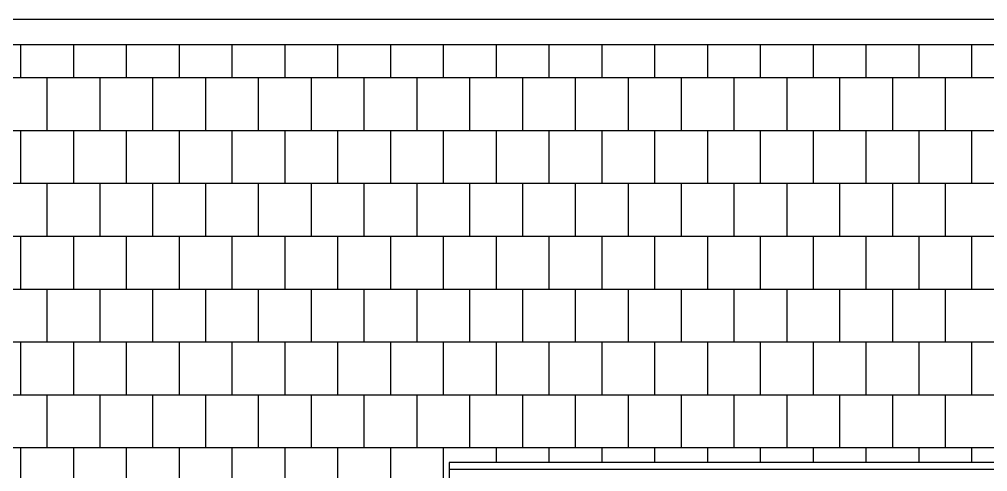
# Model space of a CAD drawing. Extents: x -7 to 226, y -20 to 32.
# Drawn here: x 164.268 to 167.786, y 9.887 to 11.53 of the extents above; entities that cross this region are included whole.
import ezdxf

# ---------------------------------------------------------------- set-up
doc = ezdxf.new("R2010")
doc.units = 0
doc.header["$LTSCALE"] = 20
doc.layers.get('0').update_dxf_attribs({"linetype": 'CONTINUOUS'})
for name, color, linetype in [('DIM', 244, 'CONTINUOUS'), ('MADEIRAME', 244, 'CONTINUOUS'), ('TELHADO', 1, 'CONTINUOUS')]:
    doc.layers.add(name, color=color, linetype=linetype)

# ---------------------------------------------------------------- blocks, each defined once
blk = doc.blocks.new('*X107')
at = {"color": 0, "linetype": 'CONTINUOUS'}
for p, q in [((5.856, -75.84), (5.856, -75.7205)), ((6.048, -75.84), (6.048, -75.7205)), ((6.24, -75.84), (6.24, -75.7205)), ((6.432, -75.84), (6.432, -75.7205)), ((6.624, -75.84), (6.624, -75.7205)), ((6.816, -75.84), (6.816, -75.7205)), ((7.008, -75.84), (7.008, -75.7205)), ((7.2, -75.84), (7.2, -75.7205)), ((7.392, -75.84), (7.392, -75.7205)), ((7.584, -75.84), (7.584, -75.7205)), ((7.776, -75.84), (7.776, -75.7205)), ((7.968, -75.84), (7.968, -75.7205)), ((8.16, -75.84), (8.16, -75.7205)), ((8.352, -75.84), (8.352, -75.7205)), ((8.544, -75.84), (8.544, -75.7205)), ((8.736, -75.84), (8.736, -75.7205)), ((8.928, -75.84), (8.928, -75.7205)), ((9.12, -75.84), (9.12, -75.7205)), ((9.312, -75.84), (9.312, -75.7205)), ((3.0823, -75.84), (12.5273, -75.84)), ((5.952, -76.032), (5.952, -75.84)), ((6.144, -76.032), (6.144, -75.84)), ((6.336, -76.032), (6.336, -75.84)), ((6.528, -76.032), (6.528, -75.84)), ((6.72, -76.032), (6.72, -75.84)), ((6.912, -76.032), (6.912, -75.84)), ((7.104, -76.032), (7.104, -75.84)), ((7.296, -76.032), (7.296, -75.84)), ((7.488, -76.032), (7.488, -75.84)), ((7.68, -76.032), (7.68, -75.84)), ((7.872, -76.032), (7.872, -75.84)), ((8.064, -76.032), (8.064, -75.84)), ((8.256, -76.032), (8.256, -75.84)), ((8.448, -76.032), (8.448, -75.84)), ((8.64, -76.032), (8.64, -75.84)), ((8.832, -76.032), (8.832, -75.84)), ((9.024, -76.032), (9.024, -75.84)), ((9.216, -76.032), (9.216, -75.84)), ((3.0823, -76.032), (12.5273, -76.032)), ((5.856, -76.224), (5.856, -76.032)), ((6.048, -76.224), (6.048, -76.032)), ((6.24, -76.224), (6.24, -76.032)), ((6.432, -76.224), (6.432, -76.032)), ((6.624, -76.224), (6.624, -76.032)), ((6.816, -76.224), (6.816, -76.032)), ((7.008, -76.224), (7.008, -76.032)), ((7.2, -76.224), (7.2, -76.032)), ((7.392, -76.224), (7.392, -76.032)), ((7.584, -76.224), (7.584, -76.032)), ((7.776, -76.224), (7.776, -76.032)), ((7.968, -76.224), (7.968, -76.032)), ((8.16, -76.224), (8.16, -76.032)), ((8.352, -76.224), (8.352, -76.032)), ((8.544, -76.224), (8.544, -76.032)), ((8.736, -76.224), (8.736, -76.032)), ((8.928, -76.224), (8.928, -76.032)), ((9.12, -76.224), (9.12, -76.032)), ((9.312, -76.224), (9.312, -76.032)), ((3.0823, -76.224), (12.5273, -76.224)), ((5.952, -76.416), (5.952, -76.224)), ((6.144, -76.416), (6.144, -76.224)), ((6.336, -76.416), (6.336, -76.224)), ((6.528, -76.416), (6.528, -76.224)), ((6.72, -76.416), (6.72, -76.224)), ((6.912, -76.416), (6.912, -76.224)), ((7.104, -76.416), (7.104, -76.224)), ((7.296, -76.416), (7.296, -76.224)), ((7.488, -76.416), (7.488, -76.224)), ((7.68, -76.416), (7.68, -76.224)), ((7.872, -76.416), (7.872, -76.224)), ((8.064, -76.416), (8.064, -76.224)), ((8.256, -76.416), (8.256, -76.224)), ((8.448, -76.416), (8.448, -76.224)), ((8.64, -76.416), (8.64, -76.224)), ((8.832, -76.416), (8.832, -76.224)), ((9.024, -76.416), (9.024, -76.224)), ((9.216, -76.416), (9.216, -76.224)), ((3.0823, -76.416), (12.5273, -76.416)), ((5.856, -76.608), (5.856, -76.416)), ((6.048, -76.608), (6.048, -76.416)), ((6.24, -76.608), (6.24, -76.416)), ((6.432, -76.608), (6.432, -76.416)), ((6.624, -76.608), (6.624, -76.416)), ((6.816, -76.608), (6.816, -76.416)), ((7.008, -76.608), (7.008, -76.416)), ((7.2, -76.608), (7.2, -76.416)), ((7.392, -76.608), (7.392, -76.416)), ((7.584, -76.608), (7.584, -76.416)), ((7.776, -76.608), (7.776, -76.416)), ((7.968, -76.608), (7.968, -76.416)), ((8.16, -76.608), (8.16, -76.416)), ((8.352, -76.608), (8.352, -76.416)), ((8.544, -76.608), (8.544, -76.416)), ((8.736, -76.608), (8.736, -76.416)), ((8.928, -76.608), (8.928, -76.416)), ((9.12, -76.608), (9.12, -76.416)), ((9.312, -76.608), (9.312, -76.416)), ((3.0823, -76.608), (12.5273, -76.608)), ((5.952, -76.8), (5.952, -76.608)), ((6.144, -76.8), (6.144, -76.608)), ((6.336, -76.8), (6.336, -76.608)), ((6.528, -76.8), (6.528, -76.608)), ((6.72, -76.8), (6.72, -76.608)), ((6.912, -76.8), (6.912, -76.608)), ((7.104, -76.8), (7.104, -76.608)), ((7.296, -76.8), (7.296, -76.608)), ((7.488, -76.8), (7.488, -76.608)), ((7.68, -76.8), (7.68, -76.608)), ((7.872, -76.8), (7.872, -76.608)), ((8.064, -76.8), (8.064, -76.608)), ((8.256, -76.8), (8.256, -76.608)), ((8.448, -76.8), (8.448, -76.608)), ((8.64, -76.8), (8.64, -76.608)), ((8.832, -76.8), (8.832, -76.608)), ((9.024, -76.8), (9.024, -76.608)), ((9.216, -76.8), (9.216, -76.608)), ((3.0823, -76.8), (12.5273, -76.8)), ((5.856, -76.992), (5.856, -76.8)), ((6.048, -76.992), (6.048, -76.8)), ((6.24, -76.992), (6.24, -76.8)), ((6.432, -76.992), (6.432, -76.8)), ((6.624, -76.992), (6.624, -76.8)), ((6.816, -76.992), (6.816, -76.8)), ((7.008, -76.992), (7.008, -76.8)), ((7.2, -76.992), (7.2, -76.8)), ((7.392, -76.992), (7.392, -76.8)), ((7.584, -76.992), (7.584, -76.8)), ((7.776, -76.992), (7.776, -76.8)), ((7.968, -76.992), (7.968, -76.8)), ((8.16, -76.992), (8.16, -76.8)), ((8.352, -76.992), (8.352, -76.8)), ((8.544, -76.992), (8.544, -76.8)), ((8.736, -76.992), (8.736, -76.8)), ((8.928, -76.992), (8.928, -76.8)), ((9.12, -76.992), (9.12, -76.8)), ((9.312, -76.992), (9.312, -76.8)), ((0.4388, -76.992), (12.5273, -76.992)), ((5.952, -77.184), (5.952, -76.992)), ((6.144, -77.184), (6.144, -76.992)), ((6.336, -77.184), (6.336, -76.992)), ((6.528, -77.184), (6.528, -76.992)), ((6.72, -77.184), (6.72, -76.992)), ((6.912, -77.184), (6.912, -76.992)), ((7.104, -77.184), (7.104, -76.992)), ((7.296, -77.184), (7.296, -76.992)), ((7.488, -77.184), (7.488, -76.992)), ((7.68, -77.184), (7.68, -76.992)), ((7.872, -77.184), (7.872, -76.992)), ((8.064, -77.184), (8.064, -76.992)), ((8.256, -77.184), (8.256, -76.992)), ((8.448, -77.184), (8.448, -76.992)), ((8.64, -77.184), (8.64, -76.992)), ((8.832, -77.184), (8.832, -76.992)), ((9.024, -77.184), (9.024, -76.992)), ((9.216, -77.184), (9.216, -76.992)), ((0.4388, -77.184), (12.5273, -77.184)), ((5.856, -77.376), (5.856, -77.184)), ((6.048, -77.376), (6.048, -77.184)), ((6.24, -77.376), (6.24, -77.184)), ((6.432, -77.376), (6.432, -77.184)), ((6.624, -77.376), (6.624, -77.184)), ((6.816, -77.376), (6.816, -77.184)), ((7.008, -77.376), (7.008, -77.184)), ((7.2, -77.376), (7.2, -77.184)), ((7.392, -77.376), (7.392, -77.184)), ((7.584, -77.238), (7.584, -77.184)), ((7.776, -77.238), (7.776, -77.184)), ((7.968, -77.238), (7.968, -77.184)), ((8.16, -77.238), (8.16, -77.184)), ((8.352, -77.238), (8.352, -77.184)), ((8.544, -77.238), (8.544, -77.184)), ((8.736, -77.238), (8.736, -77.184)), ((8.928, -77.238), (8.928, -77.184)), ((9.12, -77.238), (9.12, -77.184)), ((9.312, -77.238), (9.312, -77.184))]:
    blk.add_line(p, q, dxfattribs=at)
blk = doc.blocks.new('A$C3')
at = {"layer": 'TELHADO', "color": 10, "linetype": 'CONTINUOUS'}
for p, q in [((12.6052, 6.0232), (3.1602, 6.0232)), ((12.6052, 5.9312), (3.1652, 5.9312)), ((12.6052, 4.4137), (7.4908, 4.4137)), ((7.4908, 4.4137), (7.4908, 3.7087)), ((12.6052, 4.3887), (7.4908, 4.3887))]:
    blk.add_line(p, q, dxfattribs=at)
at = {"layer": 'DIM', "color": 10, "linetype": 'CONTINUOUS'}
blk.add_blockref('*X107', (0.0779, 81.6517), dxfattribs=at)

msp = doc.modelspace()

# ---------------------------------------------------------------- block references
at = {"layer": 'MADEIRAME', "color": 30, "linetype": 'CONTINUOUS'}
msp.add_blockref('A$C3', (158.3395, 5.5068), dxfattribs=at)

doc.saveas('drawing.dxf')
